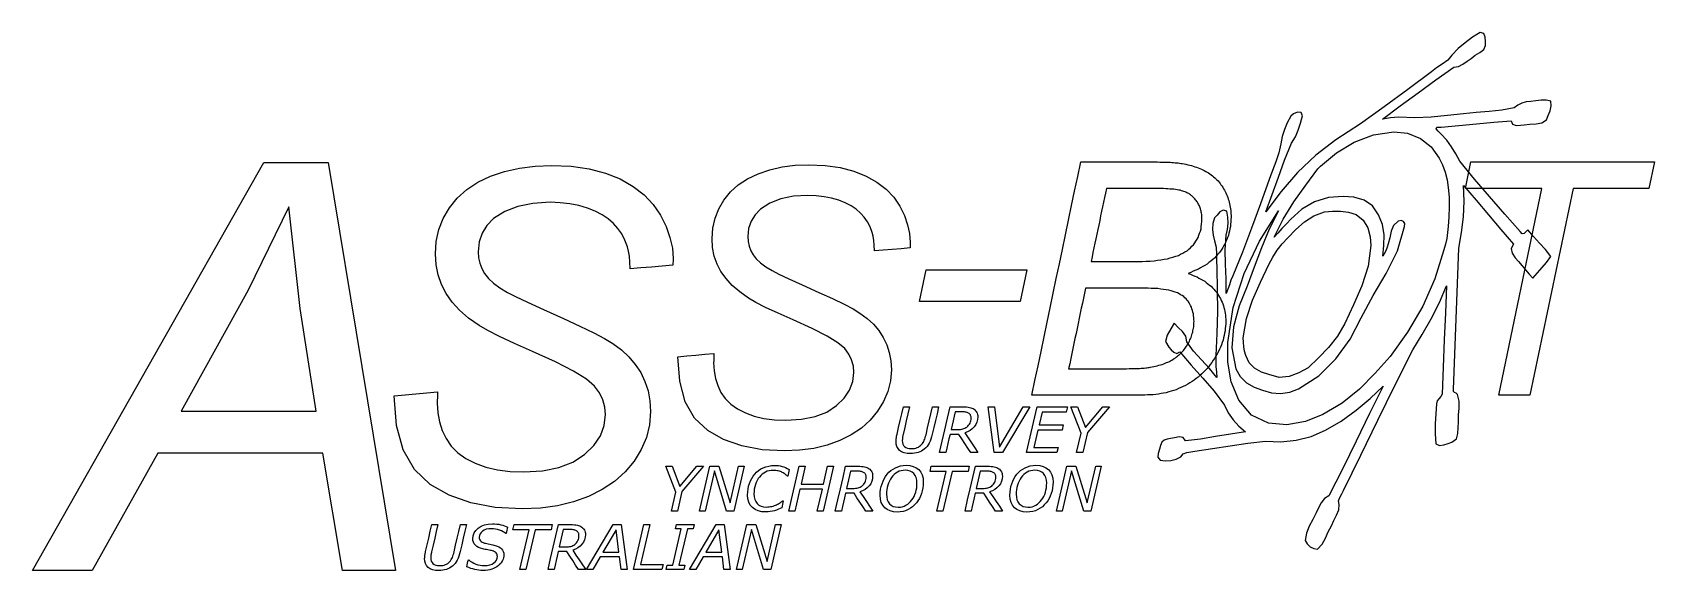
# Model space of a CAD drawing. Extents: x 0.1 to 99.9, y 0.1 to 33.2.
import ezdxf

# ---------------------------------------------------------------- set-up
doc = ezdxf.new("R2010")
doc.units = 0
doc.layers.add('text', color=7, linetype='CONTINUOUS')

msp = doc.modelspace()

# ---------------------------------------------------------------- linework, layer by layer
at = {"layer": 'text', "color": 7}
for points in [[(77.540559, 28.032287), (77.329265, 27.634534), (77.151005, 27.216879), (77.015483, 26.784504), (76.932404, 26.342593), (76.814349, 25.780484), (76.626207, 25.229787), (76.41257, 24.683485), (76.218034, 24.134559), (75.676549, 22.641827), (75.13303, 21.14975), (74.569291, 19.666788), (73.967147, 18.201401), (73.863571, 17.93065), (73.765189, 17.658485), (73.669728, 17.38554), (73.574917, 17.112446), (73.55799, 18.011084), (73.521156, 18.915354), (73.510789, 19.81482), (73.573296, 20.699047), (73.650288, 21.063436), (73.685137, 21.441051), (73.670373, 21.817864), (73.598554, 22.179846), (73.389026, 22.243124), (73.186405, 22.135991), (73.003706, 21.948023), (72.853944, 21.768791), (72.754809, 21.42735), (72.72866, 21.064863), (72.763042, 20.700986), (72.845507, 20.355381), (72.95249, 19.962003), (72.975118, 19.544857), (72.967754, 19.12045), (72.984735, 18.705286), (73.01035, 17.35203), (73.023165, 15.998106), (73.00171, 14.645954), (72.924498, 13.298017), (72.922674, 12.959434), (72.939708, 12.61969), (72.967706, 12.279757), (72.998803, 11.940604), (72.533388, 12.493918), (72.042004, 13.028798), (71.563216, 13.571301), (71.135589, 14.147481), (71.082884, 14.491993), (70.88065, 14.777819), (70.614259, 15.031916), (70.369076, 15.281243), (70.151183, 14.935305), (69.92529, 14.553615), (69.838743, 14.167645), (70.038887, 13.808866), (70.174632, 13.649032), (70.342111, 13.497373), (70.527707, 13.428599), (70.717795, 13.517424), (71.414714, 12.705613), (72.129272, 11.906214), (72.825848, 11.094105), (73.468817, 10.244168), (73.694329, 9.769946), (73.993447, 9.339429), (74.349909, 8.95149), (74.74746, 8.605014), (73.825163, 8.461727), (72.902312, 8.30128), (71.980116, 8.152452), (71.05978, 8.044031), (70.918579, 8.247872), (70.672832, 8.281202), (70.391311, 8.231682), (70.142793, 8.186978), (69.935886, 8.153602), (69.742695, 8.082508), (69.595122, 7.95589), (69.525073, 7.755959), (69.462233, 7.524979), (69.37967, 7.269416), (69.364334, 7.030117), (69.503173, 6.847937), (69.829178, 6.817785), (70.165186, 6.831387), (70.489005, 6.905066), (70.778445, 7.055137), (70.91169, 7.250707), (71.134634, 7.332684), (71.392591, 7.365174), (71.630873, 7.412284), (72.717002, 7.5672), (73.804328, 7.741249), (74.893624, 7.903697), (75.985668, 8.023808), (76.936017, 7.985252), (77.882804, 8.074082), (78.803071, 8.306068), (79.673849, 8.696981), (80.655736, 9.255705), (81.577993, 9.921071), (82.440071, 10.653893), (83.241415, 11.414988), (82.401131, 9.727678), (81.57844, 8.029249), (80.749128, 6.333994), (79.888979, 4.656211), (79.612677, 4.494459), (79.415864, 4.222633), (79.258927, 3.906899), (79.102256, 3.613419), (78.905746, 3.195325), (78.682849, 2.778989), (78.504137, 2.351547), (78.440188, 1.90014), (78.564487, 1.696545), (78.745016, 1.521911), (78.961387, 1.404568), (79.193222, 1.372847), (79.481636, 1.669319), (79.684306, 2.040912), (79.854852, 2.438025), (80.046897, 2.811063), (80.189717, 3.132096), (80.364281, 3.45419), (80.498188, 3.783763), (80.519038, 4.127235), (80.488468, 4.340728), (80.572465, 4.560616), (80.696088, 4.780081), (80.784402, 4.992306), (81.850779, 7.152981), (82.906069, 9.323578), (83.967947, 11.490139), (85.054087, 13.638711), (85.634371, 14.592103), (86.18865, 15.563643), (86.694937, 16.559495), (87.131248, 17.585827), (87.069082, 15.921235), (87.000966, 14.254069), (86.930604, 12.587515), (86.861707, 10.924757), (86.787421, 10.769019), (86.668907, 10.638153), (86.563404, 10.498128), (86.528148, 10.314918), (86.478231, 9.701325), (86.440074, 9.084186), (86.434158, 8.468362), (86.480977, 7.858711), (86.706464, 7.762501), (86.964721, 7.789396), (87.229169, 7.875797), (87.473229, 7.958109), (87.747217, 8.158742), (87.839035, 8.484), (87.847097, 8.85563), (87.869845, 9.195382), (87.875243, 9.624193), (87.909023, 10.061328), (87.911239, 10.492779), (87.821943, 10.904541), (87.733284, 10.975713), (87.631345, 11.021037), (87.561951, 11.084341), (87.570924, 11.209462), (87.657021, 13.381476), (87.731109, 15.559239), (87.808496, 17.737825), (87.904488, 19.912312), (88.064135, 20.868803), (88.17724, 21.83075), (88.224302, 22.79583), (88.185819, 23.761716), (88.958203, 22.863148), (89.724821, 21.957548), (90.489715, 21.052326), (91.256917, 20.154902), (91.111203, 19.880314), (91.183157, 19.591583), (91.369062, 19.315391), (91.565207, 19.078416), (91.786425, 18.823769), (92.008076, 18.569494), (92.229822, 18.315298), (92.451325, 18.060894), (92.732015, 18.387825), (93.023711, 18.707465), (93.304652, 19.034852), (93.553082, 19.385021), (93.228829, 19.816239), (92.869301, 20.224922), (92.498733, 20.626391), (92.141353, 21.035969), (92.027821, 20.904596), (91.911153, 20.805091), (91.794187, 20.794921), (91.67976, 20.931528), (90.737317, 22.007773), (89.79019, 23.081899), (88.856241, 24.165748), (87.953338, 25.271165), (87.702062, 25.713276), (87.446782, 26.152629), (87.156286, 26.566935), (86.799362, 26.933905), (86.616626, 27.107008), (86.498391, 27.261782), (86.534431, 27.361697), (86.814519, 27.370223), (87.89156, 27.46964), (88.973334, 27.571747), (90.050919, 27.669539), (91.115405, 27.756011), (91.201209, 27.536558), (91.422015, 27.470307), (91.692186, 27.484731), (91.926067, 27.507325), (92.27546, 27.546266), (92.647927, 27.556901), (92.999672, 27.617971), (93.286903, 27.808237), (93.404015, 28.082873), (93.521102, 28.371337), (93.590582, 28.665062), (93.564872, 28.955478), (93.273464, 29.033893), (92.957502, 29.0229), (92.634409, 28.97567), (92.321609, 28.945383), (92.041536, 28.913261), (91.774429, 28.835099), (91.52611, 28.711416), (91.302399, 28.542752), (90.53633, 28.409221), (89.756866, 28.327853), (88.972708, 28.262964), (88.192552, 28.178872), (87.188459, 28.070876), (86.189479, 27.974635), (85.190517, 27.928288), (84.186478, 27.96997), (83.936408, 27.958352), (83.687574, 27.936122), (83.440129, 27.903443), (83.194227, 27.860463), (84.287859, 28.665702), (85.383131, 29.470838), (86.481493, 30.270151), (87.584398, 31.057914), (87.876514, 31.092382), (88.144371, 31.242179), (88.399256, 31.435455), (88.652458, 31.600366), (88.894767, 31.791308), (89.182638, 31.959613), (89.428871, 32.148443), (89.546273, 32.400962), (89.536943, 32.635537), (89.517839, 32.909672), (89.429749, 33.12814), (89.213454, 33.195719), (88.743601, 32.896524), (88.290192, 32.563263), (87.862935, 32.196668), (87.471536, 31.797473), (87.210072, 31.489753), (86.878313, 31.242452), (86.526051, 31.013085), (86.203074, 30.759165), (84.74789, 29.688874), (83.299119, 28.607667), (81.829932, 27.559137), (80.3135, 26.586879), (79.086795, 25.638148), (77.965062, 24.566614), (76.944012, 23.396298), (76.019352, 22.151221), (76.40371, 23.210797), (76.779627, 24.274809), (77.169191, 25.332877), (77.59449, 26.374615), (77.831688, 26.756905), (78.010153, 27.178042), (78.150515, 27.617363), (78.273402, 28.054201), (78.187631, 28.263834), (77.96696, 28.27942), (77.716308, 28.176922), (77.540584, 28.032295), (77.540571, 28.032291), (77.540557, 28.032287), (77.540545, 28.032291), (77.540559, 28.032287)], [(79.370078, 24.966241), (80.353594, 25.771649), (81.451335, 26.434038), (82.640104, 26.891928), (83.896703, 27.083838), (84.740896, 26.985688), (85.532237, 26.672808), (86.201567, 26.159446), (86.67973, 25.459846), (86.898829, 25.033463), (87.057235, 24.580306), (87.167557, 24.114592), (87.242401, 23.650541), (87.305081, 23.054307), (87.304902, 22.448819), (87.27123, 21.840226), (87.233562, 21.234678), (87.192096, 20.869779), (87.149247, 20.507), (87.081703, 20.149254), (86.966157, 19.799455), (86.420958, 18.029554), (85.669845, 16.339876), (84.742633, 14.737188), (83.669133, 13.228262), (82.749568, 12.205493), (81.773449, 11.232444), (80.710343, 10.367755), (79.529823, 9.670065), (78.462536, 9.236135), (77.310662, 9.032665), (76.165854, 9.135592), (75.119766, 9.620858), (74.342674, 10.550533), (73.883518, 11.666644), (73.677762, 12.87762), (73.660871, 14.091893), (74.002543, 16.262265), (74.677657, 18.35514), (75.626891, 20.345539), (76.790932, 22.208489), (76.214461, 21.087974), (75.734437, 19.926327), (75.300012, 18.745045), (74.860334, 17.56562), (74.369014, 16.346569), (74.016073, 15.06517), (73.910059, 13.761252), (74.159526, 12.474639), (74.428982, 11.997974), (74.81608, 11.620227), (75.286796, 11.343708), (75.807104, 11.170727), (76.355179, 11.005515), (76.919537, 10.963983), (77.47982, 11.044775), (78.015667, 11.246536), (79.267447, 12.047322), (80.324631, 13.086731), (81.194785, 14.297496), (81.88547, 15.61235), (82.626053, 16.989553), (83.424929, 18.343497), (84.119039, 19.738734), (84.545331, 21.23982), (84.571208, 21.42285), (84.486957, 21.55963), (84.334184, 21.619054), (84.154494, 21.570015), (83.87305, 21.310322), (83.732935, 20.948176), (83.649454, 20.549072), (83.537917, 20.178503), (83.474148, 19.973907), (83.392434, 19.754263), (83.304283, 19.557217), (83.221205, 19.420415), (83.286117, 20.073006), (83.292874, 20.724837), (83.196315, 21.359767), (82.95125, 21.961655), (82.588738, 22.5067), (82.058648, 22.867892), (81.431557, 23.056879), (80.778044, 23.085309), (79.870231, 23.030131), (79.008392, 22.759787), (78.224263, 22.303144), (77.549578, 21.689068), (77.276358, 21.416224), (77.000586, 21.123779), (76.740577, 20.836153), (76.514641, 20.577761), (77.069516, 21.698327), (77.734356, 22.759161), (78.463195, 23.781354), (79.210068, 24.785994), (79.248781, 24.83222), (79.288451, 24.877575), (79.328937, 24.922203), (79.370108, 24.966248), (79.37011, 24.966248), (79.370113, 24.966246), (79.370115, 24.966244), (79.370078, 24.966241)], [(0.050825, 0.050827), (14.299425, 25.187344), (18.260226, 25.187344), (22.409638, 0.050827), (19.151835, 0.050827), (17.934446, 7.286577), (7.766673, 7.286577), (3.737286, 0.050827), (0.050825, 0.050827)], [(22.325536, 10.812033), (22.995504, 10.874842), (23.665471, 10.937651), (24.335437, 11.000461), (25.005405, 11.06327), (24.998431, 10.88531), (24.991448, 10.70735), (24.984464, 10.52939), (24.977491, 10.35143), (25.011511, 9.770876), (25.113575, 9.215622), (25.283685, 8.68567), (25.52184, 8.181016), (25.8385, 7.716922), (26.244144, 7.30866), (26.738769, 6.95623), (27.322376, 6.659632), (27.980127, 6.424535), (28.6972, 6.256606), (29.473594, 6.155848), (30.309314, 6.122263), (31.464739, 6.189435), (32.474485, 6.390947), (33.338553, 6.726803), (34.056943, 7.197002), (34.621787, 7.753556), (35.025247, 8.348501), (35.267325, 8.981832), (35.348025, 9.653548), (35.305272, 10.124615), (35.177033, 10.574748), (34.963309, 11.003947), (34.664101, 11.412211), (34.164235, 11.837916), (33.362539, 12.33341), (32.259016, 12.898697), (30.853662, 13.533774), (29.742279, 14.026648), (28.822818, 14.45846), (28.095277, 14.829213), (27.559657, 15.138904), (26.914112, 15.602554), (26.359294, 16.08627), (25.895204, 16.590057), (25.52184, 17.113911), (25.234832, 17.666539), (25.029829, 18.256684), (24.906828, 18.884344), (24.86583, 19.549521), (24.919917, 20.318927), (25.082173, 21.049956), (25.352602, 21.742608), (25.731205, 22.396882), (26.214044, 22.994436), (26.797212, 23.516972), (27.480704, 23.96449), (28.264518, 24.336995), (29.125089, 24.630094), (30.038877, 24.839455), (31.005882, 24.965078), (32.026105, 25.006962), (33.226454, 24.95461), (34.329107, 24.797582), (35.334059, 24.53588), (36.241315, 24.169504), (37.040817, 23.715869), (37.722558, 23.192454), (38.286537, 22.599257), (38.732755, 21.936279), (39.071654, 21.246239), (39.313728, 20.571907), (39.458978, 19.913283), (39.507405, 19.270368), (39.50649, 19.197082), (39.503867, 19.102865), (39.499506, 18.987718), (39.493407, 18.851639), (38.833908, 18.799298), (38.17441, 18.746957), (37.514911, 18.694615), (36.855412, 18.642274), (36.845806, 19.051399), (36.817014, 19.413423), (36.769038, 19.728345), (36.701877, 19.996166), (36.543099, 20.405291), (36.345944, 20.781272), (36.110412, 21.124109), (35.836503, 21.433804), (35.515904, 21.712511), (35.140353, 21.962437), (34.70985, 22.183581), (34.224394, 22.375945), (33.696177, 22.53165), (33.137433, 22.642872), (32.548161, 22.70961), (31.92836, 22.731866), (30.87368, 22.669046), (29.942878, 22.480614), (29.135953, 22.166571), (28.452905, 21.726915), (28.037662, 21.311665), (27.74106, 20.833613), (27.563102, 20.292757), (27.503786, 19.689098), (27.528207, 19.322265), (27.601483, 18.975502), (27.723614, 18.648808), (27.894599, 18.342185), (28.129258, 18.046885), (28.442431, 17.754209), (28.834119, 17.464154), (29.304322, 17.176721), (29.791963, 16.924604), (30.529098, 16.573044), (31.515731, 16.122039), (32.751862, 15.571591), (33.769018, 15.109238), (34.615198, 14.699231), (35.290401, 14.341567), (35.79463, 14.03625), (36.320649, 13.646739), (36.782121, 13.217976), (37.179045, 12.74996), (37.511421, 12.242692), (37.773989, 11.697904), (37.961542, 11.117352), (38.074078, 10.501034), (38.1116, 9.848955), (38.048343, 9.034611), (37.858603, 8.252546), (37.542378, 7.502759), (37.09967, 6.785251), (36.54528, 6.12357), (35.894066, 5.541274), (35.146026, 5.038363), (34.301161, 4.614836), (33.375589, 4.278977), (32.385466, 4.03908), (31.330793, 3.895144), (30.211569, 3.847166), (28.553659, 3.941816), (27.055391, 4.225766), (25.716766, 4.699018), (24.537784, 5.36157), (23.575143, 6.270127), (22.885548, 7.481388), (22.468999, 8.995356), (22.325536, 10.812033)], [(39.791466, 13.220594), (40.349772, 13.272935), (40.908078, 13.325276), (41.466384, 13.377617), (42.02469, 13.429959), (42.018875, 13.281658), (42.013061, 13.133359), (42.007247, 12.985059), (42.001432, 12.836759), (42.029781, 12.352964), (42.114835, 11.890253), (42.256593, 11.448624), (42.455056, 11.02808), (42.718941, 10.641335), (43.056976, 10.301117), (43.469163, 10.007425), (43.955503, 9.76026), (44.503628, 9.564343), (45.101188, 9.424403), (45.748185, 9.340439), (46.444618, 9.312452), (47.407472, 9.368428), (48.248927, 9.536356), (48.968984, 9.816235), (49.567642, 10.208068), (50.038342, 10.671867), (50.37456, 11.167653), (50.576293, 11.695428), (50.643544, 12.25519), (50.607916, 12.647746), (50.501051, 13.022857), (50.322947, 13.380523), (50.073606, 13.720743), (49.657051, 14.075496), (48.988973, 14.488409), (48.069369, 14.959481), (46.898241, 15.488712), (45.972089, 15.89944), (45.205872, 16.259284), (44.599587, 16.568245), (44.153237, 16.826321), (43.615282, 17.212695), (43.152935, 17.615793), (42.766192, 18.035614), (42.455056, 18.472159), (42.215884, 18.932683), (42.045047, 19.42447), (41.942547, 19.94752), (41.908381, 20.501835), (41.953454, 21.143006), (42.088667, 21.752197), (42.314024, 22.329407), (42.629526, 22.874635), (43.031893, 23.372597), (43.517866, 23.808043), (44.087442, 24.180975), (44.740621, 24.491396), (45.457763, 24.735645), (46.219254, 24.910112), (47.025091, 25.014799), (47.875277, 25.049702), (48.875569, 25.006075), (49.794444, 24.875219), (50.631906, 24.657134), (51.387952, 24.35182), (52.054203, 23.973792), (52.622321, 23.537612), (53.092303, 23.043281), (53.464152, 22.4908), (53.746567, 21.915766), (53.948297, 21.353823), (54.069338, 20.804971), (54.109694, 20.269208), (54.108982, 20.208136), (54.106797, 20.129622), (54.103168, 20.033665), (54.098085, 19.920266), (53.548503, 19.876648), (52.998921, 19.83303), (52.449337, 19.789413), (51.899755, 19.745795), (51.891755, 20.086733), (51.867762, 20.38842), (51.827782, 20.650855), (51.771814, 20.874039), (51.639499, 21.214976), (51.475203, 21.528293), (51.278927, 21.813991), (51.050669, 22.07207), (50.783504, 22.304326), (50.470544, 22.512598), (50.111791, 22.696885), (49.707244, 22.857189), (49.267064, 22.986943), (48.801443, 23.079627), (48.310383, 23.135242), (47.793883, 23.153789), (46.914983, 23.101438), (46.139315, 22.944412), (45.466877, 22.682709), (44.897671, 22.316329), (44.551635, 21.970288), (44.304467, 21.571911), (44.156167, 21.121198), (44.106737, 20.618149), (44.127089, 20.312455), (44.188153, 20.023485), (44.289929, 19.751241), (44.432417, 19.495721), (44.627965, 19.249639), (44.888943, 19.005741), (45.215349, 18.764028), (45.607185, 18.524501), (46.013551, 18.314403), (46.627832, 18.021437), (47.450027, 17.645599), (48.480135, 17.186893), (49.327765, 16.801598), (50.032914, 16.459926), (50.595584, 16.161873), (51.015774, 15.907442), (51.454124, 15.58285), (51.838684, 15.225547), (52.169454, 14.835534), (52.446433, 14.41281), (52.665241, 13.958819), (52.821534, 13.475026), (52.915315, 12.96143), (52.946583, 12.41803), (52.893869, 11.73941), (52.735753, 11.087688), (52.472232, 10.462866), (52.103308, 9.864942), (51.641317, 9.313541), (51.098639, 8.828295), (50.475272, 8.409202), (49.771217, 8.056263), (48.999907, 7.77638), (48.174804, 7.576466), (47.29591, 7.456519), (46.363224, 7.416538), (44.981632, 7.495413), (43.733075, 7.732039), (42.617555, 8.126415), (41.63507, 8.678542), (40.83287, 9.435673), (40.258206, 10.445057), (39.911083, 11.706697), (39.791466, 13.220594)], [(61.603111, 10.856227), (61.791108, 11.75396), (61.979106, 12.651692), (62.167103, 13.549425), (62.3551, 14.447158), (62.543097, 15.344891), (62.731095, 16.242625), (62.919092, 17.140357), (63.107089, 18.03809), (63.295086, 18.935823), (63.483084, 19.833556), (63.671081, 20.731288), (63.859078, 21.629021), (64.047075, 22.526754), (64.235072, 23.424487), (64.42307, 24.32222), (64.611067, 25.219952), (64.889083, 25.219952), (65.167098, 25.219952), (65.445114, 25.219952), (65.723129, 25.219952), (66.001145, 25.219952), (66.27916, 25.219952), (66.557176, 25.219952), (66.835191, 25.219952), (67.113207, 25.219952), (67.391222, 25.219952), (67.669238, 25.219952), (67.947253, 25.219952), (68.225269, 25.219952), (68.503284, 25.219952), (68.7813, 25.219952), (69.059315, 25.219952), (69.201383, 25.218417), (69.343452, 25.216882), (69.48552, 25.215348), (69.627588, 25.213813), (69.750061, 25.209218), (69.872535, 25.204623), (69.995008, 25.200029), (70.117481, 25.195434), (70.22036, 25.18778), (70.323238, 25.180126), (70.426116, 25.172471), (70.528995, 25.164817), (70.612278, 25.154103), (70.695562, 25.143389), (70.778846, 25.132674), (70.862129, 25.12196), (70.977482, 25.097233), (71.092836, 25.072507), (71.208189, 25.04778), (71.323542, 25.023054), (71.429558, 24.990521), (71.535575, 24.957989), (71.641591, 24.925456), (71.747606, 24.892923), (71.844284, 24.852584), (71.940962, 24.812245), (72.037641, 24.771906), (72.134319, 24.731567), (72.221659, 24.683421), (72.309, 24.635276), (72.396341, 24.58713), (72.483681, 24.538984), (72.56168, 24.482185), (72.639679, 24.425386), (72.717678, 24.368587), (72.795677, 24.311788), (72.864338, 24.245498), (72.932999, 24.17921), (73.00166, 24.11292), (73.070321, 24.04663), (73.129646, 23.970851), (73.188969, 23.89507), (73.248293, 23.81929), (73.307617, 23.74351), (73.357604, 23.658239), (73.40759, 23.572969), (73.457576, 23.487698), (73.507562, 23.402428), (73.547211, 23.310035), (73.586861, 23.217643), (73.62651, 23.125249), (73.666159, 23.032857), (73.694481, 22.935719), (73.722802, 22.838582), (73.751124, 22.741444), (73.779445, 22.644307), (73.796439, 22.542424), (73.813433, 22.440542), (73.830426, 22.33866), (73.84742, 22.236777), (73.853081, 22.130151), (73.858743, 22.023523), (73.864405, 21.916896), (73.870067, 21.810269), (73.859885, 21.666514), (73.849703, 21.522758), (73.83952, 21.379004), (73.829338, 21.235248), (73.798796, 21.100374), (73.768253, 20.9655), (73.737711, 20.830624), (73.707168, 20.69575), (73.656265, 20.569756), (73.605362, 20.443761), (73.55446, 20.317766), (73.503557, 20.191772), (73.432295, 20.074658), (73.361033, 19.957544), (73.289769, 19.840429), (73.218507, 19.723315), (73.126268, 19.617374), (73.034029, 19.511432), (72.94179, 19.405491), (72.849551, 19.299549), (72.735726, 19.207082), (72.621902, 19.114614), (72.508077, 19.022145), (72.394253, 18.929678), (72.258843, 18.850683), (72.123433, 18.771688), (71.988023, 18.692693), (71.852613, 18.613698), (71.695618, 18.548176), (71.538623, 18.482654), (71.381629, 18.417131), (71.224634, 18.351609), (71.361191, 18.297796), (71.497748, 18.243983), (71.634303, 18.19017), (71.77086, 18.136357), (71.889046, 18.070451), (72.007234, 18.004544), (72.12542, 17.938638), (72.243606, 17.872732), (72.343423, 17.794732), (72.44324, 17.716731), (72.543057, 17.638731), (72.642874, 17.560731), (72.72432, 17.470637), (72.805767, 17.380543), (72.887214, 17.290449), (72.96866, 17.200355), (73.031886, 17.100156), (73.095111, 16.999957), (73.158337, 16.899756), (73.221562, 16.799557), (73.266723, 16.691244), (73.311885, 16.582931), (73.357047, 16.474618), (73.402208, 16.366305), (73.429306, 16.249879), (73.456404, 16.133453), (73.483501, 16.017027), (73.5106, 15.9006), (73.519636, 15.77606), (73.528673, 15.651521), (73.53771, 15.52698), (73.546747, 15.402441), (73.536105, 15.255778), (73.525464, 15.109115), (73.514822, 14.962452), (73.50418, 14.81579), (73.47226, 14.672188), (73.440339, 14.528588), (73.408419, 14.384987), (73.376499, 14.241386), (73.3233, 14.100848), (73.270101, 13.960309), (73.216902, 13.819771), (73.163703, 13.679233), (73.089225, 13.541756), (73.014748, 13.404279), (72.94027, 13.266804), (72.865793, 13.129327), (72.773783, 13.001112), (72.681773, 12.872897), (72.589763, 12.744683), (72.497753, 12.616467), (72.391966, 12.503715), (72.286178, 12.390962), (72.180391, 12.27821), (72.074603, 12.165458), (71.955039, 12.068168), (71.835474, 11.970878), (71.715911, 11.873588), (71.596346, 11.776298), (71.463004, 11.69447), (71.329663, 11.612642), (71.19632, 11.530815), (71.062979, 11.448987), (70.918689, 11.384151), (70.774398, 11.319316), (70.630108, 11.254481), (70.485818, 11.189646), (70.333414, 11.143335), (70.181011, 11.097024), (70.028607, 11.050714), (69.876203, 11.004404), (69.715686, 10.976619), (69.555169, 10.948833), (69.394652, 10.921048), (69.234135, 10.893261), (69.065506, 10.884001), (68.896875, 10.87474), (68.728246, 10.86548), (68.559615, 10.85622), (68.124833, 10.85622), (67.690051, 10.85622), (67.255269, 10.85622), (66.820487, 10.85622), (66.385705, 10.85622), (65.950924, 10.85622), (65.516141, 10.85622), (65.081359, 10.85622), (64.646577, 10.85622), (64.211795, 10.85622), (63.777013, 10.85622), (63.342231, 10.85622), (62.907449, 10.856219), (62.472667, 10.856218), (62.037885, 10.856218), (61.603111, 10.856227)], [(90.35703, 10.856227), (93.012261, 23.583702), (88.29947, 23.583702), (88.642396, 25.219952), (99.949175, 25.219952), (99.606249, 23.583702), (94.932649, 23.583702), (92.277418, 10.856227), (90.35703, 10.856227)], [(65.247931, 19.086465), (65.429805, 19.086465), (65.611678, 19.086465), (65.793552, 19.086465), (65.975425, 19.086465), (66.157299, 19.086465), (66.339173, 19.086465), (66.521046, 19.086465), (66.70292, 19.086465), (66.884794, 19.086465), (67.066666, 19.086465), (67.24854, 19.086465), (67.430414, 19.086465), (67.612287, 19.086465), (67.794161, 19.086465), (67.976035, 19.086465), (68.157908, 19.086465), (68.400482, 19.096874), (68.643054, 19.107284), (68.885627, 19.117694), (69.128201, 19.128103), (69.334186, 19.159333), (69.540171, 19.190563), (69.746157, 19.221793), (69.952142, 19.253023), (70.121539, 19.305075), (70.290936, 19.357126), (70.460333, 19.409179), (70.62973, 19.46123), (70.762539, 19.534104), (70.895348, 19.606976), (71.028156, 19.679849), (71.160965, 19.752722), (71.261162, 19.845495), (71.36136, 19.938267), (71.461557, 20.03104), (71.561754, 20.123812), (71.633324, 20.235569), (71.704894, 20.347326), (71.776464, 20.459083), (71.848034, 20.57084), (71.890978, 20.701581), (71.93392, 20.832323), (71.976863, 20.963063), (72.019806, 21.093804), (72.034121, 21.24353), (72.048437, 21.393256), (72.062753, 21.542982), (72.077069, 21.692707), (72.072627, 21.766037), (72.068185, 21.839366), (72.063742, 21.912696), (72.0593, 21.986025), (72.045981, 22.05415), (72.032661, 22.122276), (72.019341, 22.190401), (72.006022, 22.258526), (71.983825, 22.321448), (71.961626, 22.38437), (71.939429, 22.447291), (71.917231, 22.510213), (71.886155, 22.56793), (71.855079, 22.625648), (71.824002, 22.683365), (71.792926, 22.741082), (71.754422, 22.792443), (71.715919, 22.843804), (71.677414, 22.895165), (71.63891, 22.946526), (71.594436, 22.990386), (71.549963, 23.034246), (71.505488, 23.078107), (71.461014, 23.121967), (71.410571, 23.158327), (71.360128, 23.194687), (71.309684, 23.231047), (71.259241, 23.267407), (71.202828, 23.296266), (71.146415, 23.325126), (71.090002, 23.353986), (71.033589, 23.382846), (70.961098, 23.404812), (70.888608, 23.426779), (70.816117, 23.448746), (70.743627, 23.470712), (70.644958, 23.486404), (70.54629, 23.502095), (70.447621, 23.517787), (70.348953, 23.533478), (70.224107, 23.542891), (70.099261, 23.552304), (69.974414, 23.561716), (69.849568, 23.571129), (69.698544, 23.57427), (69.54752, 23.577411), (69.396495, 23.580552), (69.245471, 23.583693), (69.054413, 23.583693), (68.863354, 23.583693), (68.672294, 23.583693), (68.481235, 23.583693), (68.290176, 23.583693), (68.099117, 23.583693), (67.908058, 23.583693), (67.716999, 23.583693), (67.52594, 23.583693), (67.334881, 23.583693), (67.143821, 23.583693), (66.952763, 23.583693), (66.761704, 23.583693), (66.570645, 23.583693), (66.379585, 23.583693), (66.188526, 23.583693), (66.129739, 23.302617), (66.070952, 23.021539), (66.012164, 22.740462), (65.953376, 22.459384), (65.894589, 22.178307), (65.835802, 21.89723), (65.777014, 21.616152), (65.718227, 21.335074), (65.65944, 21.053997), (65.600652, 20.77292), (65.541865, 20.491842), (65.483078, 20.210765), (65.42429, 19.929688), (65.365503, 19.64861), (65.306716, 19.367533), (65.247931, 19.086465)], [(9.206965, 9.875673), (17.522934, 9.875673), (16.545593, 16.185521), (15.842594, 22.443931), (13.33923, 17.317179), (9.206965, 9.875673)], [(77.373777, 20.5508), (77.865842, 21.053048), (78.382503, 21.525927), (78.955366, 21.909238), (79.616036, 22.142784), (80.106381, 22.189495), (80.607716, 22.182917), (81.104703, 22.115419), (81.582008, 21.979381), (82.006556, 21.626532), (82.287881, 21.154631), (82.439063, 20.616246), (82.473184, 20.063944), (82.31315, 18.798838), (81.923546, 17.588962), (81.406823, 16.415252), (80.865437, 15.258645), (80.420951, 14.492817), (79.875128, 13.793854), (79.259833, 13.148974), (78.606934, 12.545393), (78.049856, 12.230722), (77.446129, 12.009524), (76.821793, 11.950969), (76.202894, 12.124232), (75.74299, 12.27891), (75.317325, 12.512308), (74.977736, 12.843112), (74.776062, 13.290005), (74.704343, 13.560498), (74.654165, 13.838878), (74.624925, 14.117837), (74.616024, 14.390072), (74.8169, 15.570099), (75.190205, 16.711255), (75.671046, 17.817583), (76.194529, 18.893118), (76.43568, 19.345053), (76.707264, 19.776182), (77.017293, 20.180201), (77.373777, 20.5508)], [(54.674978, 16.615731), (55.100976, 18.574569), (61.289154, 18.574569), (60.874367, 16.615731), (54.674978, 16.615731)], [(63.866426, 12.482679), (64.070957, 12.482679), (64.275488, 12.482679), (64.480019, 12.482679), (64.684551, 12.482679), (64.889082, 12.482679), (65.093613, 12.482679), (65.298144, 12.482679), (65.502676, 12.482679), (65.707207, 12.482679), (65.911738, 12.482679), (66.116269, 12.482679), (66.3208, 12.482679), (66.525332, 12.482679), (66.729863, 12.482679), (66.934394, 12.482679), (67.138926, 12.482679), (67.288496, 12.484061), (67.438066, 12.485443), (67.587636, 12.486826), (67.737206, 12.488208), (67.860138, 12.492346), (67.983071, 12.496483), (68.106004, 12.50062), (68.228937, 12.504757), (68.325232, 12.511649), (68.421527, 12.518541), (68.517822, 12.525433), (68.614118, 12.532325), (68.683776, 12.541972), (68.753435, 12.551618), (68.823092, 12.561265), (68.89275, 12.570911), (69.001291, 12.593952), (69.109833, 12.616992), (69.218374, 12.640032), (69.326915, 12.663072), (69.424741, 12.693002), (69.522565, 12.722931), (69.620391, 12.752861), (69.718217, 12.78279), (69.805326, 12.819609), (69.892436, 12.856428), (69.979547, 12.893246), (70.066657, 12.930065), (70.143051, 12.973773), (70.219445, 13.017482), (70.295839, 13.06119), (70.372234, 13.104897), (70.439441, 13.1558), (70.506646, 13.206704), (70.573852, 13.257606), (70.641058, 13.308509), (70.70061, 13.366914), (70.760162, 13.425318), (70.819715, 13.483723), (70.879267, 13.542127), (70.931166, 13.608033), (70.983064, 13.67394), (71.034963, 13.739846), (71.086862, 13.805752), (71.131107, 13.879161), (71.175352, 13.952569), (71.219597, 14.025976), (71.263843, 14.099384), (71.299206, 14.177461), (71.334569, 14.255538), (71.369932, 14.333614), (71.405294, 14.411691), (71.430553, 14.491605), (71.455814, 14.571519), (71.481073, 14.651432), (71.506333, 14.731346), (71.521489, 14.813098), (71.536646, 14.89485), (71.551802, 14.9766), (71.56696, 15.058352), (71.572012, 15.141941), (71.577064, 15.22553), (71.582116, 15.309119), (71.587168, 15.392708), (71.577287, 15.511277), (71.567407, 15.629846), (71.557537, 15.748416), (71.547656, 15.866984), (71.518032, 15.970398), (71.488408, 16.073812), (71.458785, 16.177225), (71.429161, 16.280639), (71.379789, 16.368897), (71.330417, 16.457155), (71.281045, 16.545413), (71.231674, 16.63367), (71.162554, 16.706772), (71.093434, 16.779875), (71.024315, 16.852977), (70.955195, 16.926079), (70.858363, 16.983411), (70.761531, 17.040743), (70.664699, 17.098075), (70.567867, 17.155407), (70.435365, 17.196359), (70.302864, 17.237311), (70.170362, 17.278263), (70.03786, 17.319215), (69.869689, 17.343788), (69.701517, 17.36836), (69.533345, 17.392931), (69.365174, 17.417503), (69.161333, 17.425696), (68.957493, 17.433889), (68.753651, 17.442082), (68.549811, 17.450275), (68.322009, 17.450275), (68.094208, 17.450275), (67.866407, 17.450275), (67.638606, 17.450275), (67.410804, 17.450275), (67.183003, 17.450275), (66.955202, 17.450275), (66.727401, 17.450275), (66.499599, 17.450275), (66.271798, 17.450275), (66.043997, 17.450275), (65.816196, 17.450275), (65.588394, 17.450275), (65.360592, 17.450275), (65.132792, 17.450275), (64.90499, 17.450275), (64.840079, 17.139804), (64.775168, 16.829333), (64.710257, 16.518862), (64.645346, 16.208391), (64.580435, 15.897919), (64.515523, 15.587449), (64.450612, 15.276978), (64.385701, 14.966507), (64.32079, 14.656036), (64.255879, 14.345565), (64.190969, 14.035094), (64.126058, 13.724623), (64.061146, 13.414152), (63.996235, 13.103682), (63.931324, 12.793211), (63.866426, 12.482679)], [(55.466355, 8.446809), (55.426899, 8.294383), (55.382468, 8.153688), (55.333063, 8.024723), (55.278682, 7.907487), (55.217189, 7.800439), (55.146455, 7.702042), (55.066482, 7.612293), (54.977268, 7.531193), (54.888229, 7.465555), (54.795517, 7.408922), (54.699134, 7.361293), (54.599078, 7.322668), (54.492741, 7.292812), (54.377519, 7.271484), (54.253411, 7.258688), (54.120418, 7.254419), (53.911892, 7.266978), (53.731802, 7.304655), (53.580147, 7.367449), (53.456928, 7.455361), (53.361551, 7.56543), (53.293426, 7.694692), (53.25255, 7.843148), (53.238925, 8.010798), (53.239941, 8.069445), (53.24296, 8.12596), (53.247992, 8.180342), (53.255047, 8.232593), (53.263636, 8.284368), (53.273293, 8.337329), (53.284015, 8.391474), (53.295805, 8.446805), (53.393432, 8.869068), (53.491061, 9.291333), (53.588688, 9.713596), (53.686315, 10.13586), (53.7811, 10.13586), (53.875884, 10.13586), (53.970668, 10.13586), (54.065453, 10.13586), (53.966877, 9.708857), (53.868301, 9.281854), (53.769726, 8.854851), (53.67115, 8.427848), (53.660309, 8.381936), (53.65053, 8.3333), (53.641819, 8.281939), (53.634175, 8.227854), (53.627954, 8.175425), (53.623512, 8.12904), (53.620848, 8.088698), (53.619933, 8.054398), (53.628818, 7.942019), (53.655476, 7.84374), (53.699905, 7.75956), (53.762108, 7.689478), (53.841964, 7.634327), (53.939354, 7.594932), (54.05428, 7.571295), (54.186741, 7.563417), (54.285079, 7.567331), (54.377256, 7.57906), (54.463273, 7.598609), (54.54313, 7.625978), (54.617417, 7.661167), (54.686727, 7.704175), (54.751062, 7.755003), (54.810422, 7.813651), (54.859057, 7.874016), (54.902598, 7.937582), (54.941044, 8.004345), (54.974398, 8.074308), (55.004195, 8.149483), (55.031978, 8.231886), (55.057748, 8.321517), (55.081504, 8.418375), (55.180554, 8.847748), (55.279604, 9.27712), (55.378653, 9.706493), (55.477703, 10.135865), (55.572487, 10.135865), (55.667271, 10.135865), (55.762056, 10.135865), (55.85684, 10.135865), (55.759213, 9.713601), (55.661584, 9.291338), (55.563957, 8.869073), (55.466355, 8.446809)], [(58.281446, 7.31319), (58.171022, 7.31319), (58.060598, 7.31319), (57.950174, 7.31319), (57.839751, 7.31319), (57.653974, 7.595173), (57.468197, 7.877155), (57.28242, 8.159139), (57.096643, 8.441122), (56.962523, 8.441122), (56.828403, 8.441122), (56.694284, 8.441122), (56.560164, 8.441122), (56.495237, 8.159139), (56.43031, 7.877155), (56.365383, 7.595173), (56.300455, 7.31319), (56.205671, 7.31319), (56.110887, 7.31319), (56.016102, 7.31319), (55.921318, 7.31319), (56.083873, 8.018859), (56.246428, 8.724527), (56.408983, 9.430196), (56.571538, 10.135864), (56.76395, 10.135864), (56.956362, 10.135864), (57.148774, 10.135864), (57.341186, 10.135864), (57.464049, 10.13379), (57.574827, 10.127569), (57.673522, 10.117202), (57.760133, 10.10269), (57.838092, 10.082725), (57.910838, 10.056007), (57.978372, 10.022537), (58.040694, 9.982314), (58.090928, 9.941438), (58.135476, 9.896533), (58.174338, 9.847601), (58.207514, 9.794642), (58.234052, 9.736229), (58.253009, 9.670947), (58.264383, 9.598793), (58.268174, 9.519768), (58.25437, 9.348858), (58.212962, 9.188732), (58.143947, 9.039388), (58.047328, 8.900826), (57.928314, 8.777783), (57.79212, 8.675001), (57.638747, 8.59248), (57.468196, 8.53022), (57.671508, 8.225963), (57.87482, 7.921706), (58.078133, 7.617448), (58.281446, 7.31319)], [(61.466196, 10.135864), (59.786619, 7.31319), (59.286159, 7.31319), (58.910813, 10.135864), (59.301324, 10.135864), (59.61032, 7.656309), (61.066206, 10.135864), (61.466196, 10.135864)], [(63.786514, 10.135864), (63.712582, 9.815493), (62.228261, 9.815493), (62.046275, 9.019306), (63.530596, 9.019306), (63.456664, 8.700831), (61.972343, 8.700831), (61.725904, 7.63356), (63.210225, 7.63356), (63.136293, 7.31319), (61.276627, 7.31319), (61.926847, 10.135864), (63.786514, 10.135864)], [(66.372227, 10.135864), (65.020604, 8.551072), (64.734356, 7.31319), (64.355219, 7.31319), (64.631988, 8.511262), (64.002621, 10.135864), (64.404506, 10.135864), (64.893593, 8.867651), (65.960863, 10.135864), (66.372227, 10.135864)], [(57.860603, 9.43446), (57.858703, 9.482739), (57.85301, 9.52711), (57.843536, 9.567572), (57.830269, 9.604125), (57.813088, 9.637475), (57.79188, 9.668339), (57.766643, 9.696715), (57.73738, 9.722605), (57.699347, 9.749735), (57.657286, 9.772365), (57.611197, 9.790492), (57.561081, 9.804119), (57.505987, 9.814071), (57.444969, 9.821176), (57.378028, 9.825446), (57.305164, 9.826869), (57.199006, 9.826869), (57.092847, 9.826869), (56.986689, 9.826869), (56.880531, 9.826869), (56.817499, 9.554838), (56.754468, 9.282808), (56.691436, 9.010778), (56.628404, 8.738747), (56.727928, 8.738747), (56.827452, 8.738747), (56.926975, 8.738747), (57.026498, 8.738747), (57.116306, 8.740881), (57.199952, 8.747275), (57.277439, 8.757938), (57.348765, 8.772868), (57.415468, 8.793127), (57.479092, 8.819785), (57.539636, 8.852841), (57.597099, 8.892295), (57.65616, 8.942708), (57.708232, 8.999164), (57.753314, 9.061662), (57.791407, 9.130204), (57.821677, 9.20289), (57.8433, 9.277829), (57.856274, 9.355019), (57.860603, 9.43446)], [(41.374879, 6.476476), (40.050271, 4.923359), (39.769745, 3.710219), (39.398186, 3.710219), (39.669423, 4.884346), (39.052636, 6.476476), (39.446488, 6.476476), (39.925799, 5.233611), (40.971738, 6.476476), (41.374879, 6.476476)], [(43.241964, 3.710219), (42.803525, 3.710219), (42.047401, 6.184802), (41.4752, 3.710219), (41.127793, 3.710219), (41.766874, 6.476476), (42.320497, 6.476476), (43.011597, 4.217397), (43.533638, 6.476476), (43.881046, 6.476476), (43.241964, 3.710219)], [(45.214942, 3.660058), (44.966229, 3.677068), (44.745848, 3.7281), (44.553799, 3.813153), (44.390081, 3.932225), (44.259223, 4.082533), (44.165752, 4.261287), (44.109671, 4.468489), (44.090976, 4.704139), (44.098173, 4.89224), (44.11977, 5.073839), (44.155765, 5.248937), (44.206158, 5.417533), (44.270019, 5.577766), (44.34642, 5.727783), (44.435363, 5.867583), (44.536845, 5.997165), (44.649822, 6.113334), (44.775106, 6.216615), (44.9127, 6.307009), (45.062601, 6.384515), (45.223183, 6.446692), (45.392822, 6.491105), (45.57152, 6.517753), (45.759274, 6.526637), (45.877476, 6.522977), (45.992426, 6.512004), (46.104126, 6.493717), (46.212576, 6.468116), (46.320095, 6.434616), (46.429008, 6.392642), (46.539315, 6.342191), (46.651016, 6.283265), (46.630116, 6.179229), (46.609216, 6.075192), (46.588316, 5.971156), (46.567416, 5.867119), (46.560453, 5.867119), (46.553489, 5.867119), (46.546526, 5.867119), (46.539563, 5.867119), (46.50885, 5.897249), (46.478022, 5.926335), (46.447078, 5.954376), (46.41602, 5.981374), (46.38101, 6.008485), (46.338223, 6.036874), (46.287656, 6.066541), (46.229312, 6.097485), (46.175782, 6.123319), (46.117378, 6.146948), (46.054097, 6.168371), (45.98594, 6.187589), (45.913486, 6.203437), (45.837316, 6.214757), (45.75743, 6.221547), (45.673831, 6.223814), (45.546455, 6.217024), (45.42442, 6.196646), (45.307728, 6.162683), (45.196378, 6.115137), (45.091295, 6.055396), (44.993413, 5.984857), (44.902729, 5.903521), (44.819245, 5.811387), (44.745397, 5.711529), (44.67991, 5.601455), (44.622784, 5.481163), (44.574017, 5.350654), (44.535003, 5.212827), (44.507135, 5.07059), (44.490415, 4.923941), (44.484844, 4.77288), (44.497269, 4.592151), (44.53454, 4.432671), (44.596659, 4.29444), (44.683628, 4.177457), (44.794051, 4.084393), (44.926535, 4.017919), (45.081079, 3.978034), (45.257686, 3.964739), (45.344828, 3.96723), (45.429764, 3.974721), (45.512495, 3.987203), (45.593019, 4.004679), (45.670639, 4.025985), (45.74466, 4.049962), (45.815083, 4.07661), (45.881906, 4.105928), (45.940774, 4.135073), (45.996623, 4.164913), (46.049455, 4.195451), (46.099268, 4.226685), (46.145828, 4.257687), (46.188906, 4.287527), (46.2285, 4.316207), (46.264612, 4.343726), (46.271118, 4.343726), (46.277623, 4.343726), (46.284129, 4.343726), (46.290635, 4.343726), (46.268805, 4.236903), (46.246977, 4.130079), (46.225147, 4.023257), (46.203318, 3.916433), (46.102124, 3.86842), (45.993618, 3.822847), (45.877796, 3.779711), (45.75466, 3.739013), (45.625833, 3.704471), (45.492942, 3.679797), (45.355988, 3.664992), (45.214942, 3.660058)], [(49.389408, 6.476476), (48.752184, 3.710219), (48.384341, 3.710219), (48.698308, 5.070125), (47.317966, 5.070125), (47.003999, 3.710219), (46.636155, 3.710219), (47.273379, 6.476476), (47.641222, 6.476476), (47.39042, 5.382235), (48.770762, 5.382235), (49.021564, 6.476476), (49.389408, 6.476476)], [(51.808257, 3.710219), (51.700041, 3.710219), (51.591824, 3.710219), (51.483607, 3.710219), (51.375391, 3.710219), (51.193327, 3.986566), (51.011262, 4.262914), (50.829198, 4.539261), (50.647135, 4.815607), (50.515696, 4.815607), (50.384257, 4.815607), (50.252818, 4.815607), (50.121379, 4.815607), (50.05775, 4.539261), (49.99412, 4.262914), (49.93049, 3.986566), (49.866861, 3.710219), (49.773971, 3.710219), (49.681081, 3.710219), (49.588191, 3.710219), (49.495302, 3.710219), (49.654608, 4.401783), (49.813913, 5.093348), (49.973219, 5.784912), (50.132525, 6.476476), (50.321092, 6.476476), (50.509658, 6.476476), (50.698224, 6.476476), (50.886791, 6.476476), (51.007198, 6.474443), (51.115762, 6.468344), (51.212484, 6.458179), (51.297363, 6.443957), (51.373764, 6.42439), (51.445056, 6.398207), (51.511241, 6.365406), (51.572317, 6.325987), (51.621547, 6.285928), (51.665205, 6.24192), (51.703291, 6.193966), (51.735803, 6.142065), (51.76181, 6.084821), (51.780388, 6.020843), (51.791536, 5.950131), (51.795256, 5.872686), (51.781728, 5.705192), (51.741147, 5.548267), (51.673511, 5.401908), (51.578823, 5.266116), (51.462188, 5.145533), (51.328717, 5.044805), (51.17841, 4.963932), (51.011267, 4.902916), (51.210516, 4.60474), (51.409764, 4.306565), (51.609013, 4.008388), (51.808257, 3.710219)], [(51.395827, 5.789092), (51.393966, 5.836406), (51.388396, 5.879891), (51.379105, 5.919543), (51.366102, 5.955364), (51.349264, 5.988049), (51.32848, 6.018295), (51.303749, 6.046105), (51.27507, 6.071477), (51.237797, 6.098065), (51.196577, 6.120242), (51.151409, 6.138007), (51.102295, 6.151362), (51.048302, 6.161111), (50.988504, 6.168074), (50.922901, 6.172252), (50.851492, 6.173644), (50.747456, 6.173644), (50.643419, 6.173644), (50.539383, 6.173644), (50.435346, 6.173644), (50.373574, 5.907051), (50.311803, 5.640457), (50.250032, 5.373864), (50.18826, 5.10727), (50.285793, 5.10727), (50.383327, 5.10727), (50.480862, 5.10727), (50.578396, 5.10727), (50.666409, 5.109364), (50.748384, 5.115636), (50.824322, 5.126087), (50.894222, 5.140717), (50.959592, 5.160572), (51.021945, 5.186697), (51.081277, 5.219092), (51.137593, 5.257758), (51.195474, 5.307162), (51.246505, 5.36249), (51.290686, 5.42374), (51.328017, 5.490912), (51.357683, 5.562145), (51.378872, 5.635586), (51.391588, 5.711234), (51.395827, 5.789092)], [(54.914491, 5.497418), (54.907701, 5.318837), (54.887323, 5.143508), (54.85336, 4.971429), (54.805814, 4.802602), (54.745377, 4.640393), (54.672747, 4.48817), (54.587928, 4.345933), (54.490918, 4.213681), (54.379682, 4.089731), (54.257763, 3.979831), (54.125163, 3.883981), (53.981882, 3.802179), (53.828496, 3.736751), (53.665591, 3.690016), (53.493165, 3.661974), (53.311218, 3.652633), (53.0776, 3.669527), (52.87092, 3.720209), (52.691178, 3.804681), (52.538375, 3.922941), (52.416458, 4.072319), (52.329373, 4.250145), (52.277123, 4.456419), (52.259706, 4.69114), (52.266669, 4.8775), (52.287569, 5.057589), (52.322402, 5.231409), (52.371169, 5.39896), (52.433056, 5.558962), (52.507252, 5.71014), (52.593756, 5.852493), (52.692568, 5.986023), (52.800842, 6.104282), (52.921309, 6.210117), (53.053967, 6.303531), (53.198817, 6.38452), (53.35342, 6.449947), (53.515338, 6.496682), (53.684572, 6.524724), (53.861121, 6.534076), (54.094041, 6.517296), (54.300489, 6.466961), (54.480462, 6.38307), (54.633964, 6.265624), (54.756693, 6.116941), (54.844357, 5.939347), (54.896956, 5.732842), (54.914491, 5.497418)], [(54.210386, 4.397603), (54.283652, 4.506574), (54.347397, 4.621699), (54.401623, 4.742979), (54.446327, 4.870413), (54.481276, 5.004231), (54.506239, 5.144667), (54.521218, 5.291724), (54.526209, 5.445399), (54.514306, 5.623921), (54.478601, 5.780497), (54.419094, 5.915131), (54.335785, 6.027819), (54.231109, 6.116817), (54.107507, 6.180388), (53.96498, 6.218531), (53.803527, 6.231247), (53.673944, 6.223643), (53.550866, 6.200827), (53.434289, 6.162801), (53.324216, 6.109564), (53.221107, 6.043321), (53.12543, 5.966281), (53.037185, 5.878442), (52.956372, 5.779806), (52.886356, 5.673504), (52.824932, 5.558959), (52.772101, 5.436171), (52.727863, 5.30514), (52.692913, 5.168998), (52.667949, 5.030882), (52.652971, 4.890793), (52.64798, 4.748729), (52.659881, 4.568465), (52.695586, 4.410379), (52.755093, 4.274468), (52.838404, 4.160737), (52.943196, 4.070925), (53.067145, 4.006773), (53.210253, 3.968282), (53.37252, 3.955451), (53.500533, 3.962994), (53.622625, 3.985636), (53.738796, 4.023373), (53.849045, 4.076203), (53.952094, 4.141574), (54.046666, 4.216931), (54.132764, 4.302274), (54.210386, 4.397603)], [(57.677032, 6.162508), (56.690543, 6.162508), (56.123915, 3.710219), (55.752357, 3.710219), (56.318984, 6.162508), (55.332494, 6.162508), (55.403091, 6.476476), (57.747629, 6.476476), (57.677032, 6.162508)], [(59.796778, 3.710219), (59.688561, 3.710219), (59.580344, 3.710219), (59.472128, 3.710219), (59.363911, 3.710219), (59.181847, 3.986566), (58.999783, 4.262914), (58.817719, 4.539261), (58.635655, 4.815607), (58.504217, 4.815607), (58.372777, 4.815607), (58.241338, 4.815607), (58.1099, 4.815607), (58.04627, 4.539261), (57.98264, 4.262914), (57.919011, 3.986566), (57.855381, 3.710219), (57.762492, 3.710219), (57.669601, 3.710219), (57.576712, 3.710219), (57.483822, 3.710219), (57.643128, 4.401783), (57.802435, 5.093348), (57.961741, 5.784912), (58.121047, 6.476476), (58.309613, 6.476476), (58.498179, 6.476476), (58.686745, 6.476476), (58.875311, 6.476476), (58.995719, 6.474443), (59.104283, 6.468344), (59.201004, 6.458179), (59.285884, 6.443957), (59.362285, 6.42439), (59.433576, 6.398207), (59.499761, 6.365406), (59.560837, 6.325987), (59.610068, 6.285928), (59.653726, 6.24192), (59.691811, 6.193966), (59.724323, 6.142065), (59.750331, 6.084821), (59.768908, 6.020843), (59.780056, 5.950131), (59.783777, 5.872686), (59.770248, 5.705192), (59.729667, 5.548267), (59.662032, 5.401908), (59.567344, 5.266116), (59.450709, 5.145533), (59.317237, 5.044805), (59.16693, 4.963932), (58.999788, 4.902916), (59.199037, 4.60474), (59.398284, 4.306565), (59.597533, 4.008388), (59.796778, 3.710219)], [(59.384347, 5.789092), (59.382487, 5.836406), (59.376916, 5.879891), (59.367625, 5.919543), (59.354622, 5.955364), (59.337785, 5.988049), (59.317, 6.018295), (59.29227, 6.046105), (59.263591, 6.071477), (59.226318, 6.098065), (59.185097, 6.120242), (59.13993, 6.138007), (59.090815, 6.151362), (59.036822, 6.161111), (58.977024, 6.168074), (58.911422, 6.172252), (58.840013, 6.173644), (58.735976, 6.173644), (58.63194, 6.173644), (58.527903, 6.173644), (58.423867, 6.173644), (58.362095, 5.907051), (58.300323, 5.640457), (58.238551, 5.373864), (58.17678, 5.10727), (58.274314, 5.10727), (58.371848, 5.10727), (58.469383, 5.10727), (58.566917, 5.10727), (58.654929, 5.109364), (58.736904, 5.115636), (58.812843, 5.126087), (58.882743, 5.140717), (58.948112, 5.160572), (59.010464, 5.186697), (59.069798, 5.219092), (59.126113, 5.257758), (59.183994, 5.307162), (59.235026, 5.36249), (59.279207, 5.42374), (59.316538, 5.490912), (59.346204, 5.562145), (59.367394, 5.635586), (59.380108, 5.711234), (59.384347, 5.789092)], [(62.90301, 5.497418), (62.89622, 5.318837), (62.875842, 5.143508), (62.84188, 4.971429), (62.794334, 4.802602), (62.733896, 4.640393), (62.661267, 4.48817), (62.576447, 4.345933), (62.479437, 4.213681), (62.3682, 4.089731), (62.246282, 3.979831), (62.113682, 3.883981), (61.970401, 3.802179), (61.817016, 3.73675), (61.65411, 3.690015), (61.481684, 3.661974), (61.299737, 3.652633), (61.066119, 3.669527), (60.859439, 3.720209), (60.679698, 3.804681), (60.526894, 3.922941), (60.404976, 4.07232), (60.317892, 4.250146), (60.265641, 4.456419), (60.248224, 4.69114), (60.255188, 4.8775), (60.276088, 5.057589), (60.310922, 5.231409), (60.359689, 5.39896), (60.421576, 5.558962), (60.495772, 5.71014), (60.582275, 5.852493), (60.681087, 5.986023), (60.789362, 6.104282), (60.909827, 6.210117), (61.042485, 6.303531), (61.187336, 6.38452), (61.341938, 6.449947), (61.503857, 6.496682), (61.67309, 6.524724), (61.849641, 6.534076), (62.08256, 6.517296), (62.289007, 6.466961), (62.468981, 6.38307), (62.622483, 6.265624), (62.745212, 6.116941), (62.832876, 5.939347), (62.885476, 5.732842), (62.90301, 5.497418)], [(62.198906, 4.397603), (62.272172, 4.506574), (62.335917, 4.621699), (62.390141, 4.742979), (62.434845, 4.870413), (62.469794, 5.004231), (62.494758, 5.144667), (62.509737, 5.291724), (62.514728, 5.445399), (62.502825, 5.623921), (62.467121, 5.780497), (62.407613, 5.915131), (62.324304, 6.027819), (62.219627, 6.116817), (62.096026, 6.180388), (61.953498, 6.218531), (61.792045, 6.231247), (61.662463, 6.223643), (61.539384, 6.200827), (61.422808, 6.162801), (61.312734, 6.109564), (61.209626, 6.043321), (61.113949, 5.966281), (61.025704, 5.878442), (60.94489, 5.779806), (60.874874, 5.673504), (60.813451, 5.558959), (60.760621, 5.436171), (60.716382, 5.30514), (60.681433, 5.168997), (60.656468, 5.030882), (60.641489, 4.890793), (60.636498, 4.748729), (60.6484, 4.568465), (60.684104, 4.410379), (60.743612, 4.274468), (60.826922, 4.160737), (60.931712, 4.070925), (61.055662, 4.006773), (61.19877, 3.968282), (61.361038, 3.955451), (61.489051, 3.962994), (61.611142, 3.985636), (61.727313, 4.023373), (61.837562, 4.076203), (61.940611, 4.141574), (62.035184, 4.216931), (62.121281, 4.302274), (62.198906, 4.397603)], [(65.238258, 3.710219), (64.799819, 3.710219), (64.043696, 6.184802), (63.471495, 3.710219), (63.124088, 3.710219), (63.76317, 6.476476), (64.316792, 6.476476), (65.007892, 4.217397), (65.529932, 6.476476), (65.87734, 6.476476), (65.238258, 3.710219)], [(26.393764, 1.222397), (26.354998, 1.072632), (26.311343, 0.934393), (26.262798, 0.807678), (26.209367, 0.692489), (26.148947, 0.587309), (26.079449, 0.490629), (26.000872, 0.402446), (25.913214, 0.322762), (25.825729, 0.25827), (25.734636, 0.202625), (25.639934, 0.155827), (25.541625, 0.117877), (25.437145, 0.08854), (25.323933, 0.067586), (25.201991, 0.055014), (25.071319, 0.050826), (24.866432, 0.063165), (24.689486, 0.100184), (24.540478, 0.161883), (24.41941, 0.248261), (24.325698, 0.356409), (24.258761, 0.483414), (24.218598, 0.629279), (24.205211, 0.794003), (24.206227, 0.851627), (24.209196, 0.907156), (24.214146, 0.960589), (24.221068, 1.011927), (24.229505, 1.062798), (24.238989, 1.114835), (24.249526, 1.168036), (24.261109, 1.2224), (24.357032, 1.637294), (24.452956, 2.052188), (24.54888, 2.467082), (24.644804, 2.881976), (24.737934, 2.881976), (24.831064, 2.881976), (24.924193, 2.881976), (25.017324, 2.881976), (24.920469, 2.462426), (24.823614, 2.042876), (24.726758, 1.623325), (24.629903, 1.203775), (24.619251, 1.158664), (24.609645, 1.110877), (24.601086, 1.060413), (24.593574, 1.007271), (24.587465, 0.955757), (24.583094, 0.910182), (24.580471, 0.870544), (24.579556, 0.836843), (24.588288, 0.726426), (24.61448, 0.629862), (24.658135, 0.54715), (24.719252, 0.478293), (24.797713, 0.424103), (24.893404, 0.385395), (25.006325, 0.362171), (25.136475, 0.354425), (25.233096, 0.358268), (25.323665, 0.369793), (25.40818, 0.389001), (25.486642, 0.415893), (25.559633, 0.450467), (25.627734, 0.492724), (25.690945, 0.542665), (25.74927, 0.600289), (25.797056, 0.659601), (25.839837, 0.722057), (25.877613, 0.787655), (25.910384, 0.856397), (25.939661, 0.93026), (25.966959, 1.011225), (25.992279, 1.099291), (26.015621, 1.194459), (26.112942, 1.616337), (26.210262, 2.038215), (26.307584, 2.460095), (26.404904, 2.881973), (26.498034, 2.881973), (26.591164, 2.881973), (26.684293, 2.881973), (26.777424, 2.881973), (26.6815, 2.467079), (26.585576, 2.052185), (26.489652, 1.637291), (26.393764, 1.222397)], [(27.800026, 0.058274), (27.666618, 0.061821), (27.536468, 0.072472), (27.409579, 0.090226), (27.285949, 0.115079), (27.164531, 0.147268), (27.044277, 0.187023), (26.925187, 0.234344), (26.807261, 0.289233), (26.829612, 0.394935), (26.851963, 0.500638), (26.874314, 0.60634), (26.896665, 0.712042), (26.903181, 0.712042), (26.909697, 0.712042), (26.916213, 0.712042), (26.922729, 0.712042), (27.017197, 0.632241), (27.121794, 0.562336), (27.236519, 0.502325), (27.361371, 0.45221), (27.490181, 0.412688), (27.616779, 0.384458), (27.741166, 0.36752), (27.863341, 0.361878), (28.050125, 0.371718), (28.213742, 0.401228), (28.354194, 0.450412), (28.471481, 0.519271), (28.563969, 0.603378), (28.630032, 0.698313), (28.669671, 0.804074), (28.682885, 0.920661), (28.678168, 0.982242), (28.664024, 1.038469), (28.640451, 1.089342), (28.607449, 1.13486), (28.565364, 1.174905), (28.51455, 1.209363), (28.455006, 1.238234), (28.386731, 1.261517), (28.323344, 1.278105), (28.254252, 1.294344), (28.179458, 1.310235), (28.09896, 1.325776), (28.016597, 1.341433), (27.936214, 1.357672), (27.857811, 1.374493), (27.781386, 1.391898), (27.643437, 1.430314), (27.522019, 1.480371), (27.417132, 1.54207), (27.328775, 1.61541), (27.258694, 1.699343), (27.208637, 1.792821), (27.178602, 1.895846), (27.168589, 2.008418), (27.189602, 2.198461), (27.252638, 2.371857), (27.357701, 2.528606), (27.504788, 2.66871), (27.685168, 2.784015), (27.890112, 2.866377), (28.119619, 2.915794), (28.37369, 2.932268), (28.515655, 2.928486), (28.650984, 2.917136), (28.779678, 2.89822), (28.901737, 2.871737), (29.016344, 2.84013), (29.122686, 2.805846), (29.220764, 2.768885), (29.310578, 2.729249), (29.289623, 2.630065), (29.268669, 2.530882), (29.247716, 2.431699), (29.226761, 2.332515), (29.220246, 2.332515), (29.21373, 2.332515), (29.207214, 2.332515), (29.200698, 2.332515), (29.127532, 2.390953), (29.04028, 2.4452), (28.938943, 2.495258), (28.823522, 2.541126), (28.699483, 2.579425), (28.572302, 2.606781), (28.441978, 2.623195), (28.308513, 2.628664), (28.147572, 2.619353), (28.003743, 2.591413), (27.87703, 2.544849), (27.767428, 2.479659), (27.679012, 2.400148), (27.615858, 2.310626), (27.577966, 2.211095), (27.565336, 2.101552), (27.569879, 2.041947), (27.5835, 1.986069), (27.6062, 1.933917), (27.637981, 1.88549), (27.681403, 1.841834), (27.739026, 1.804), (27.810854, 1.771987), (27.896883, 1.745795), (27.961374, 1.731068), (28.035646, 1.714828), (28.119696, 1.697075), (28.213524, 1.67781), (28.308283, 1.658078), (28.395127, 1.638928), (28.474054, 1.62036), (28.545067, 1.602375), (28.669336, 1.56163), (28.777658, 1.512038), (28.870031, 1.453599), (28.946457, 1.386313), (29.00635, 1.309946), (29.049131, 1.224267), (29.074801, 1.129274), (29.08336, 1.024969), (29.077769, 0.933818), (29.061006, 0.842899), (29.033067, 0.752215), (28.993954, 0.661763), (28.944826, 0.574686), (28.886852, 0.494128), (28.820032, 0.420091), (28.744365, 0.352571), (28.655017, 0.287381), (28.558336, 0.22964), (28.454322, 0.179349), (28.342975, 0.136509), (28.222778, 0.102284), (28.092221, 0.077838), (27.951304, 0.06317), (27.800026, 0.058274)], [(31.996462, 2.567194), (31.007422, 2.567194), (30.439329, 0.108564), (30.066809, 0.108564), (30.634902, 2.567194), (29.645862, 2.567194), (29.71664, 2.881973), (32.06724, 2.881973), (31.996462, 2.567194)], [(34.121687, 0.108564), (34.013191, 0.108564), (33.904695, 0.108564), (33.796198, 0.108564), (33.687702, 0.108564), (33.505167, 0.385625), (33.322633, 0.662687), (33.140097, 0.939748), (32.957563, 1.21681), (32.825784, 1.21681), (32.694005, 1.21681), (32.562226, 1.21681), (32.430447, 1.21681), (32.366653, 0.939748), (32.302859, 0.662687), (32.239065, 0.385625), (32.175271, 0.108564), (32.082141, 0.108564), (31.989011, 0.108564), (31.895881, 0.108564), (31.802751, 0.108564), (31.962469, 0.801916), (32.122187, 1.495268), (32.281905, 2.188621), (32.441623, 2.881973), (32.630677, 2.881973), (32.819731, 2.881973), (33.008785, 2.881973), (33.197838, 2.881973), (33.318557, 2.87993), (33.427402, 2.873821), (33.524374, 2.863635), (33.609472, 2.849376), (33.68607, 2.829759), (33.757547, 2.803507), (33.823903, 2.770621), (33.885137, 2.731101), (33.934495, 2.690937), (33.978265, 2.646816), (34.016448, 2.598738), (34.049046, 2.546703), (34.07512, 2.489311), (34.093746, 2.425167), (34.104922, 2.354273), (34.108653, 2.276627), (34.09509, 2.108701), (34.054403, 1.951369), (33.986593, 1.804632), (33.89166, 1.668488), (33.774723, 1.547593), (33.640907, 1.446605), (33.49021, 1.365524), (33.322636, 1.30435), (33.5224, 1.005403), (33.722163, 0.706455), (33.921927, 0.407508), (34.121687, 0.108564)], [(33.70819, 2.192812), (33.70633, 2.240249), (33.700739, 2.283844), (33.691428, 2.3236), (33.678393, 2.359514), (33.661512, 2.392283), (33.640675, 2.422608), (33.615879, 2.45049), (33.587126, 2.475927), (33.549757, 2.502584), (33.50843, 2.524818), (33.463146, 2.54263), (33.413904, 2.556019), (33.359772, 2.565797), (33.299819, 2.572781), (33.234046, 2.576969), (33.162454, 2.578361), (33.058148, 2.578361), (32.953843, 2.578361), (32.849538, 2.578361), (32.745232, 2.578361), (32.6833, 2.311079), (32.621368, 2.043795), (32.559437, 1.776512), (32.497506, 1.50923), (32.595292, 1.50923), (32.693079, 1.50923), (32.790865, 1.50923), (32.888652, 1.50923), (32.976892, 1.511324), (33.059079, 1.517606), (33.135212, 1.528083), (33.205293, 1.542752), (33.270833, 1.562657), (33.333346, 1.58885), (33.392833, 1.621329), (33.449294, 1.660096), (33.507324, 1.709628), (33.558487, 1.765098), (33.602783, 1.826506), (33.64021, 1.893852), (33.669952, 1.96527), (33.691197, 2.0389), (33.703945, 2.114743), (33.70819, 2.192812)], [(36.673447, 0.108564), (36.299065, 0.108564), (36.205935, 0.888993), (35.010146, 0.888993), (34.555673, 0.108564), (34.16639, 0.108564), (35.816652, 2.881973), (36.304653, 2.881973), (36.673447, 0.108564)], [(36.164959, 1.190733), (35.991736, 2.559744), (35.187094, 1.190733), (36.164959, 1.190733)], [(38.819162, 0.108564), (37.062731, 0.108564), (37.703465, 2.881973), (38.075985, 2.881973), (37.507893, 0.423343), (38.891804, 0.423343), (38.819162, 0.108564)], [(40.167684, 0.108564), (39.06875, 0.108564), (39.130217, 0.378641), (39.493423, 0.378641), (40.011225, 2.611897), (39.648019, 2.611897), (39.709485, 2.881973), (40.808418, 2.881973), (40.746953, 2.611897), (40.383745, 2.611897), (39.865943, 0.378641), (40.229149, 0.378641), (40.167684, 0.108564)], [(43.013734, 0.108564), (42.639352, 0.108564), (42.546222, 0.888993), (41.350433, 0.888993), (40.89596, 0.108564), (40.506677, 0.108564), (42.156939, 2.881973), (42.64494, 2.881973), (43.013734, 0.108564)], [(42.505244, 1.190733), (42.332023, 2.559744), (41.527381, 1.190733), (42.505244, 1.190733)], [(45.522656, 0.108564), (45.083083, 0.108564), (44.325005, 2.589545), (43.751324, 0.108564), (43.403018, 0.108564), (44.043752, 2.881973), (44.598807, 2.881973), (45.291694, 0.617054), (45.815084, 2.881973), (46.16339, 2.881973), (45.522656, 0.108564)]]:
    msp.add_lwpolyline(points, dxfattribs=at)

doc.saveas('drawing.dxf')
